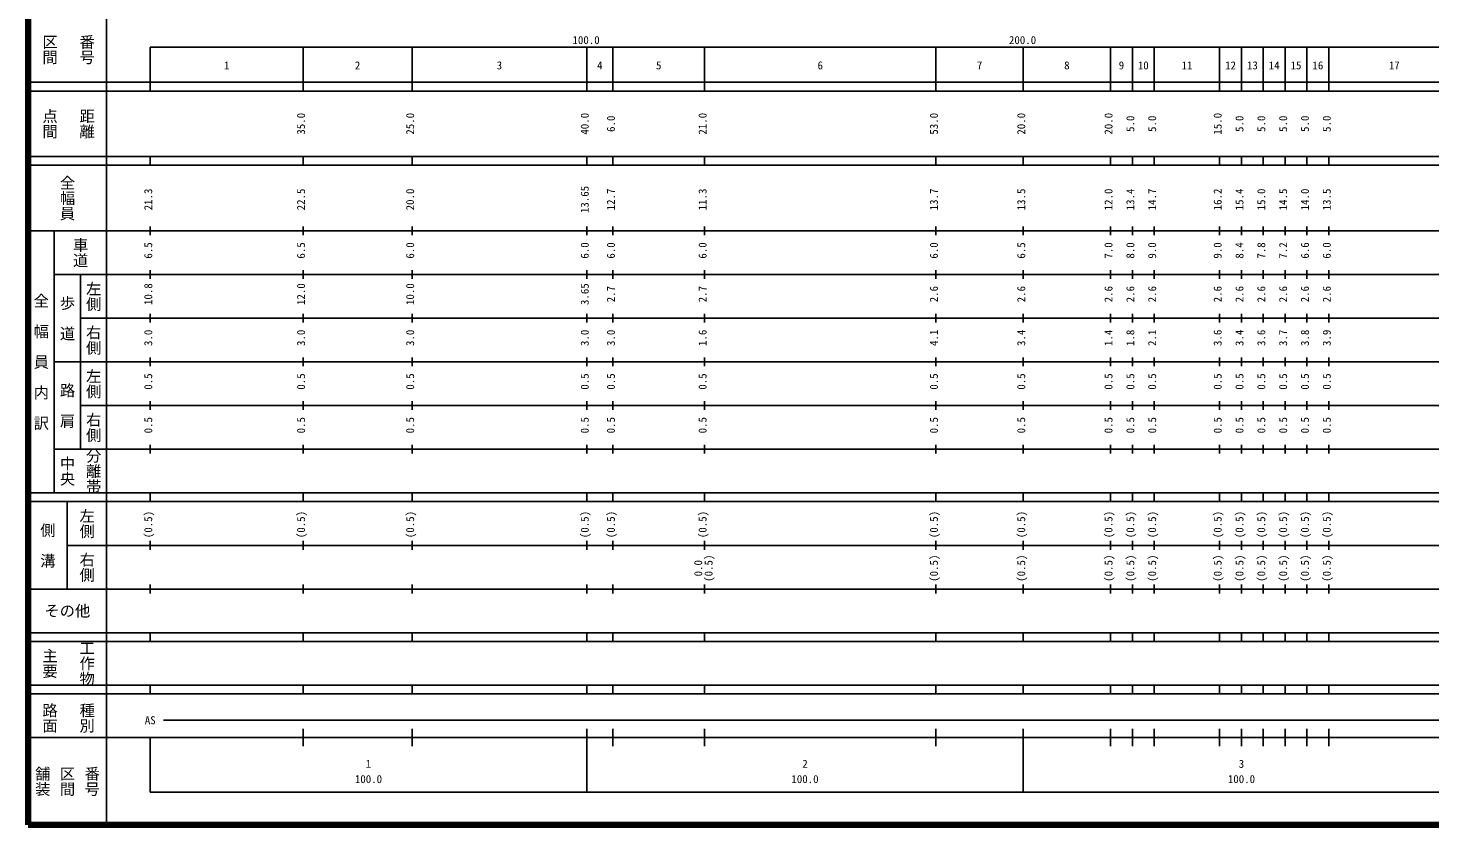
# Model space of a CAD drawing. Units: millimetres on the paper, enlarged 1000 times. Extents: x 40000 to 680000, y 20000 to 380000.
# Drawn here: x 40000 to 361182, y 20000 to 202409 of the extents above; entities that cross this region are included whole.
import ezdxf
from ezdxf.enums import TextEntityAlignment as Align

# ---------------------------------------------------------------- set-up
doc = ezdxf.new("R2010")
doc.units = ezdxf.units.MM
doc.header["$LTSCALE"] = 1000
doc.layers.add('M-TTL', color=2, linetype='Continuous', lineweight=140)
doc.layers.add('M-TTL-BAND', color=7, linetype='Continuous', lineweight=25)
doc.styles.add('@ＭＳ ゴシック', font='')
doc.styles.add('ＭＳ ゴシック', font='')
doc.styles.get('@ＭＳ ゴシック').set_extended_font_data('@MS Gothic')
doc.styles.get('ＭＳ ゴシック').set_extended_font_data('MS Gothic')

msp = doc.modelspace()

# ---------------------------------------------------------------- linework, layer by layer
at = {"layer": 'M-TTL'}
for p, q in [((40000, 380000), (40000, 20000)), ((40000, 20000), (680000, 20000))]:
    msp.add_line(p, q, dxfattribs=at)
at = {"layer": 'M-TTL-BAND'}
for p, q in [((58000, 370000), (58000, 20000)), ((68000, 198000), (579000, 198000)), ((68000, 198000), (68000, 188000)), ((103000, 188000), (103000, 198000)), ((128000, 188000), (128000, 198000)), ((168000, 188000), (168000, 198000)), ((174000, 188000), (174000, 198000)), ((195000, 188000), (195000, 198000)), ((248000, 188000), (248000, 198000)), ((268000, 188000), (268000, 198000)), ((288000, 188000), (288000, 198000)), ((293000, 188000), (293000, 198000)), ((298000, 188000), (298000, 198000)), ((313000, 188000), (313000, 198000)), ((318000, 188000), (318000, 198000)), ((323000, 188000), (323000, 198000)), ((328000, 188000), (328000, 198000)), ((333000, 188000), (333000, 198000)), ((338000, 188000), (338000, 198000)), ((40000, 190000), (579000, 190000)), ((40000, 188000), (579000, 188000)), ((40000, 173000), (579000, 173000)), ((40000, 171000), (579000, 171000)), ((68000, 171000), (68000, 173000)), ((103000, 171000), (103000, 173000)), ((128000, 171000), (128000, 173000)), ((168000, 171000), (168000, 173000)), ((174000, 171000), (174000, 173000)), ((195000, 171000), (195000, 173000)), ((248000, 171000), (248000, 173000)), ((268000, 171000), (268000, 173000)), ((288000, 171000), (288000, 173000)), ((293000, 171000), (293000, 173000)), ((298000, 171000), (298000, 173000)), ((313000, 171000), (313000, 173000)), ((318000, 171000), (318000, 173000)), ((323000, 171000), (323000, 173000)), ((328000, 171000), (328000, 173000)), ((333000, 171000), (333000, 173000)), ((338000, 171000), (338000, 173000)), ((40000, 156000), (579000, 156000)), ((46000, 96000), (46000, 156000)), ((68000, 155000), (68000, 157000)), ((103000, 155000), (103000, 157000)), ((128000, 155000), (128000, 157000)), ((168000, 155000), (168000, 157000)), ((174000, 155000), (174000, 157000)), ((195000, 155000), (195000, 157000)), ((248000, 155000), (248000, 157000)), ((268000, 155000), (268000, 157000)), ((288000, 155000), (288000, 157000)), ((293000, 155000), (293000, 157000)), ((298000, 155000), (298000, 157000)), ((313000, 155000), (313000, 157000)), ((318000, 155000), (318000, 157000)), ((323000, 155000), (323000, 157000)), ((328000, 155000), (328000, 157000)), ((333000, 155000), (333000, 157000)), ((338000, 155000), (338000, 157000)), ((46000, 146000), (579000, 146000)), ((52000, 146000), (52000, 106000)), ((68000, 145000), (68000, 147000)), ((103000, 145000), (103000, 147000)), ((128000, 145000), (128000, 147000)), ((168000, 145000), (168000, 147000)), ((174000, 145000), (174000, 147000)), ((195000, 145000), (195000, 147000)), ((248000, 145000), (248000, 147000)), ((268000, 145000), (268000, 147000)), ((288000, 145000), (288000, 147000)), ((293000, 145000), (293000, 147000)), ((298000, 145000), (298000, 147000)), ((313000, 145000), (313000, 147000)), ((318000, 145000), (318000, 147000)), ((323000, 145000), (323000, 147000)), ((328000, 145000), (328000, 147000)), ((333000, 145000), (333000, 147000)), ((338000, 145000), (338000, 147000)), ((52000, 136000), (579000, 136000)), ((68000, 135000), (68000, 137000)), ((103000, 135000), (103000, 137000)), ((128000, 135000), (128000, 137000)), ((168000, 135000), (168000, 137000)), ((174000, 135000), (174000, 137000)), ((195000, 135000), (195000, 137000)), ((248000, 135000), (248000, 137000)), ((268000, 135000), (268000, 137000)), ((288000, 135000), (288000, 137000)), ((293000, 135000), (293000, 137000)), ((298000, 135000), (298000, 137000)), ((313000, 135000), (313000, 137000)), ((318000, 135000), (318000, 137000)), ((323000, 135000), (323000, 137000)), ((328000, 135000), (328000, 137000)), ((333000, 135000), (333000, 137000)), ((338000, 135000), (338000, 137000)), ((46000, 126000), (579000, 126000)), ((68000, 125000), (68000, 127000)), ((103000, 125000), (103000, 127000)), ((128000, 125000), (128000, 127000)), ((168000, 125000), (168000, 127000)), ((174000, 125000), (174000, 127000)), ((195000, 125000), (195000, 127000)), ((248000, 125000), (248000, 127000)), ((268000, 125000), (268000, 127000)), ((288000, 125000), (288000, 127000)), ((293000, 125000), (293000, 127000)), ((298000, 125000), (298000, 127000)), ((313000, 125000), (313000, 127000)), ((318000, 125000), (318000, 127000)), ((323000, 125000), (323000, 127000)), ((328000, 125000), (328000, 127000)), ((333000, 125000), (333000, 127000)), ((338000, 125000), (338000, 127000)), ((52000, 116000), (579000, 116000)), ((68000, 115000), (68000, 117000)), ((103000, 115000), (103000, 117000)), ((128000, 115000), (128000, 117000)), ((168000, 115000), (168000, 117000)), ((174000, 115000), (174000, 117000)), ((195000, 115000), (195000, 117000)), ((248000, 115000), (248000, 117000)), ((268000, 115000), (268000, 117000)), ((288000, 115000), (288000, 117000)), ((293000, 115000), (293000, 117000)), ((298000, 115000), (298000, 117000)), ((313000, 115000), (313000, 117000)), ((318000, 115000), (318000, 117000)), ((323000, 115000), (323000, 117000)), ((328000, 115000), (328000, 117000)), ((333000, 115000), (333000, 117000)), ((338000, 115000), (338000, 117000)), ((46000, 106000), (579000, 106000)), ((68000, 105000), (68000, 107000)), ((103000, 105000), (103000, 107000)), ((128000, 105000), (128000, 107000)), ((168000, 105000), (168000, 107000)), ((174000, 105000), (174000, 107000)), ((195000, 105000), (195000, 107000)), ((248000, 105000), (248000, 107000)), ((268000, 105000), (268000, 107000)), ((288000, 105000), (288000, 107000)), ((293000, 105000), (293000, 107000)), ((298000, 105000), (298000, 107000)), ((313000, 105000), (313000, 107000)), ((318000, 105000), (318000, 107000)), ((323000, 105000), (323000, 107000)), ((328000, 105000), (328000, 107000)), ((333000, 105000), (333000, 107000)), ((338000, 105000), (338000, 107000)), ((40000, 96000), (579000, 96000)), ((40000, 94000), (579000, 94000)), ((49000, 94000), (49000, 74000)), ((68000, 94000), (68000, 96000)), ((103000, 94000), (103000, 96000)), ((128000, 94000), (128000, 96000)), ((168000, 94000), (168000, 96000)), ((174000, 94000), (174000, 96000)), ((195000, 94000), (195000, 96000)), ((248000, 94000), (248000, 96000)), ((268000, 94000), (268000, 96000)), ((288000, 94000), (288000, 96000)), ((293000, 94000), (293000, 96000)), ((298000, 94000), (298000, 96000)), ((313000, 94000), (313000, 96000)), ((318000, 94000), (318000, 96000)), ((323000, 94000), (323000, 96000)), ((328000, 94000), (328000, 96000)), ((333000, 94000), (333000, 96000)), ((338000, 94000), (338000, 96000)), ((49000, 84000), (579000, 84000)), ((68000, 83000), (68000, 85000)), ((103000, 83000), (103000, 85000)), ((128000, 83000), (128000, 85000)), ((168000, 83000), (168000, 85000)), ((174000, 83000), (174000, 85000)), ((195000, 83000), (195000, 85000)), ((248000, 83000), (248000, 85000)), ((268000, 83000), (268000, 85000)), ((288000, 83000), (288000, 85000)), ((293000, 83000), (293000, 85000)), ((298000, 83000), (298000, 85000)), ((313000, 83000), (313000, 85000)), ((318000, 83000), (318000, 85000)), ((323000, 83000), (323000, 85000)), ((328000, 83000), (328000, 85000)), ((333000, 83000), (333000, 85000)), ((338000, 83000), (338000, 85000)), ((40000, 74000), (579000, 74000)), ((68000, 73000), (68000, 75000)), ((103000, 73000), (103000, 75000)), ((128000, 73000), (128000, 75000)), ((168000, 73000), (168000, 75000)), ((174000, 73000), (174000, 75000)), ((195000, 73000), (195000, 75000)), ((248000, 73000), (248000, 75000)), ((268000, 73000), (268000, 75000)), ((288000, 73000), (288000, 75000)), ((293000, 73000), (293000, 75000)), ((298000, 73000), (298000, 75000)), ((313000, 73000), (313000, 75000)), ((318000, 73000), (318000, 75000)), ((323000, 73000), (323000, 75000)), ((328000, 73000), (328000, 75000)), ((333000, 73000), (333000, 75000)), ((338000, 73000), (338000, 75000)), ((40000, 64000), (579000, 64000)), ((40000, 62000), (579000, 62000)), ((68000, 62000), (68000, 64000)), ((103000, 62000), (103000, 64000)), ((128000, 62000), (128000, 64000)), ((168000, 62000), (168000, 64000)), ((174000, 62000), (174000, 64000)), ((195000, 62000), (195000, 64000)), ((248000, 62000), (248000, 64000)), ((268000, 62000), (268000, 64000)), ((288000, 62000), (288000, 64000)), ((293000, 62000), (293000, 64000)), ((298000, 62000), (298000, 64000)), ((313000, 62000), (313000, 64000)), ((318000, 62000), (318000, 64000)), ((323000, 62000), (323000, 64000)), ((328000, 62000), (328000, 64000)), ((333000, 62000), (333000, 64000)), ((338000, 62000), (338000, 64000)), ((40000, 52000), (579000, 52000)), ((68000, 50000), (68000, 52000)), ((103000, 50000), (103000, 52000)), ((128000, 50000), (128000, 52000)), ((168000, 50000), (168000, 52000)), ((174000, 50000), (174000, 52000)), ((195000, 50000), (195000, 52000)), ((248000, 50000), (248000, 52000)), ((268000, 50000), (268000, 52000)), ((288000, 50000), (288000, 52000)), ((293000, 50000), (293000, 52000)), ((298000, 50000), (298000, 52000)), ((313000, 50000), (313000, 52000)), ((318000, 50000), (318000, 52000)), ((323000, 50000), (323000, 52000)), ((328000, 50000), (328000, 52000)), ((333000, 50000), (333000, 52000)), ((338000, 50000), (338000, 52000)), ((40000, 50000), (579000, 50000)), ((71000, 44000), (565000, 44000)), ((103000, 38000), (103000, 42000)), ((128000, 38000), (128000, 42000)), ((168000, 27500), (168000, 42000)), ((174000, 38000), (174000, 42000)), ((195000, 38000), (195000, 42000)), ((248000, 38000), (248000, 42000)), ((268000, 27500), (268000, 42000)), ((288000, 38000), (288000, 42000)), ((293000, 38000), (293000, 42000)), ((298000, 38000), (298000, 42000)), ((313000, 38000), (313000, 42000)), ((318000, 38000), (318000, 42000)), ((323000, 38000), (323000, 42000)), ((328000, 38000), (328000, 42000)), ((333000, 38000), (333000, 42000)), ((338000, 38000), (338000, 42000)), ((40000, 40000), (579000, 40000)), ((68000, 40000), (68000, 27500)), ((68000, 27500), (579000, 27500))]:
    msp.add_line(p, q, dxfattribs=at)

# ---------------------------------------------------------------- texts
at = {"layer": 'M-TTL-BAND', "style": '@ＭＳ ゴシック'}
for s, p in [('区間', (45000, 197500)), ('番号', (53500, 197500)), ('点間', (45000, 180500)), ('距離', (53500, 180500)), ('全幅員', (49000, 163500)), ('車道', (52000, 151000)), ('全\u3000幅\u3000員\u3000内\u3000訳', (43000, 126000)), ('左側', (55000, 141000)), ('歩\u3000道', (49000, 136000)), ('右側', (55000, 131000)), ('左側', (55000, 121000)), ('路\u3000肩', (49000, 116000)), ('右側', (55000, 111000)), ('分離帯', (55000, 101000)), ('中央', (49000, 101000)), ('左側', (53500, 89000)), ('側\u3000溝', (44500, 84000)), ('右側', (53500, 79000)), ('工作物', (53500, 57000)), ('主要', (45000, 57000)), ('路面', (45000, 44500)), ('種別', (53500, 44500)), ('舗装', (43333, 30000)), ('区間', (49000, 30000)), ('番号', (54667, 30000))]:
    msp.add_text(s, height=2566, rotation=270, dxfattribs=at).set_placement(p, align=Align.MIDDLE_CENTER)
at = {"layer": 'M-TTL-BAND', "style": 'ＭＳ ゴシック'}
for s, p in [('100.0', (167844, 198195)), ('200.0', (267844, 198195)), ('1', (85500, 192405)), ('2', (115500, 192405)), ('3', (148000, 192405)), ('4', (171000, 192405)), ('5', (184500, 192405)), ('6', (221500, 192405)), ('7', (258000, 192405)), ('8', (278000, 192405)), ('9', (290500, 192405)), ('10', (295500, 192405)), ('11', (305500, 192405)), ('12', (315500, 192405)), ('13', (320500, 192405)), ('14', (325500, 192405)), ('15', (330500, 192405)), ('16', (335500, 192405)), ('17', (353000, 192405)), ('AS', (68000, 42500)), ('1', (118000, 32523)), ('2', (218000, 32523)), ('3', (318000, 32523)), ('100.0', (118000, 29033)), ('100.0', (218000, 29033)), ('100.0', (318000, 29033))]:
    msp.add_text(s, height=1833, dxfattribs=at).set_placement(p, align=Align.BOTTOM_CENTER)
for s, p in [('35.0', (104000, 180500)), ('25.0', (129000, 180500)), ('40.0', (169000, 180500)), ('6.0', (175000, 180500)), ('21.0', (196000, 180500)), ('53.0', (249000, 180500)), ('20.0', (269000, 180500)), ('20.0', (289000, 180500)), ('5.0', (294000, 180500)), ('5.0', (299000, 180500)), ('15.0', (314000, 180500)), ('5.0', (319000, 180500)), ('5.0', (324000, 180500)), ('5.0', (329000, 180500)), ('5.0', (334000, 180500)), ('5.0', (339000, 180500)), ('21.3', (69000, 163174)), ('22.5', (104000, 163174)), ('20.0', (129000, 163174)), ('13.65', (169000, 163174)), ('12.7', (175000, 163174)), ('11.3', (196000, 163174)), ('13.7', (249000, 163174)), ('13.5', (269000, 163174)), ('12.0', (289000, 163174)), ('13.4', (294000, 163174)), ('14.7', (299000, 163174)), ('16.2', (314000, 163174)), ('15.4', (319000, 163174)), ('15.0', (324000, 163174)), ('14.5', (329000, 163174)), ('14.0', (334000, 163174)), ('13.5', (339000, 163174)), ('6.5', (69000, 151500)), ('6.5', (104000, 151500)), ('6.0', (129000, 151500)), ('6.0', (169000, 151500)), ('6.0', (175000, 151500)), ('6.0', (196000, 151500)), ('6.0', (249000, 151500)), ('6.5', (269000, 151500)), ('7.0', (289000, 151500)), ('8.0', (294000, 151500)), ('9.0', (299000, 151500)), ('9.0', (314000, 151500)), ('8.4', (319000, 151500)), ('7.8', (324000, 151500)), ('7.2', (329000, 151500)), ('6.6', (334000, 151500)), ('6.0', (339000, 151500)), ('10.8', (69000, 141500)), ('12.0', (104000, 141500)), ('10.0', (129000, 141500)), ('3.65', (169000, 141500)), ('2.7', (175000, 141500)), ('2.7', (196000, 141500)), ('2.6', (249000, 141500)), ('2.6', (269000, 141500)), ('2.6', (289000, 141500)), ('2.6', (294000, 141500)), ('2.6', (299000, 141500)), ('2.6', (314000, 141500)), ('2.6', (319000, 141500)), ('2.6', (324000, 141500)), ('2.6', (329000, 141500)), ('2.6', (334000, 141500)), ('2.6', (339000, 141500)), ('3.0', (69000, 131500)), ('3.0', (104000, 131500)), ('3.0', (129000, 131500)), ('3.0', (169000, 131500)), ('3.0', (175000, 131500)), ('1.6', (196000, 131500)), ('4.1', (249000, 131500)), ('3.4', (269000, 131500)), ('1.4', (289000, 131500)), ('1.8', (294000, 131500)), ('2.1', (299000, 131500)), ('3.6', (314000, 131500)), ('3.4', (319000, 131500)), ('3.6', (324000, 131500)), ('3.7', (329000, 131500)), ('3.8', (334000, 131500)), ('3.9', (339000, 131500)), ('0.5', (69000, 121500)), ('0.5', (104000, 121500)), ('0.5', (129000, 121500)), ('0.5', (169000, 121500)), ('0.5', (175000, 121500)), ('0.5', (196000, 121500)), ('0.5', (249000, 121500)), ('0.5', (269000, 121500)), ('0.5', (289000, 121500)), ('0.5', (294000, 121500)), ('0.5', (299000, 121500)), ('0.5', (314000, 121500)), ('0.5', (319000, 121500)), ('0.5', (324000, 121500)), ('0.5', (329000, 121500)), ('0.5', (334000, 121500)), ('0.5', (339000, 121500)), ('0.5', (69000, 111500)), ('0.5', (104000, 111500)), ('0.5', (129000, 111500)), ('0.5', (169000, 111500)), ('0.5', (175000, 111500)), ('0.5', (196000, 111500)), ('0.5', (249000, 111500)), ('0.5', (269000, 111500)), ('0.5', (289000, 111500)), ('0.5', (294000, 111500)), ('0.5', (299000, 111500)), ('0.5', (314000, 111500)), ('0.5', (319000, 111500)), ('0.5', (324000, 111500)), ('0.5', (329000, 111500)), ('0.5', (334000, 111500)), ('0.5', (339000, 111500)), ('(0.5)', (69000, 88764)), ('(0.5)', (104000, 88764)), ('(0.5)', (129000, 88764)), ('(0.5)', (169000, 88764)), ('(0.5)', (175000, 88764)), ('(0.5)', (196000, 88764)), ('(0.5)', (249000, 88764)), ('(0.5)', (269000, 88764)), ('(0.5)', (289000, 88764)), ('(0.5)', (294000, 88764)), ('(0.5)', (299000, 88764)), ('(0.5)', (314000, 88764)), ('(0.5)', (319000, 88764)), ('(0.5)', (324000, 88764)), ('(0.5)', (329000, 88764)), ('(0.5)', (334000, 88764)), ('(0.5)', (339000, 88764)), ('0.0', (195000, 78764)), ('(0.5)', (197370, 78764)), ('(0.5)', (249000, 78764)), ('(0.5)', (269000, 78764)), ('(0.5)', (289000, 78764)), ('(0.5)', (294000, 78764)), ('(0.5)', (299000, 78764)), ('(0.5)', (314000, 78764)), ('(0.5)', (319000, 78764)), ('(0.5)', (324000, 78764)), ('(0.5)', (329000, 78764)), ('(0.5)', (334000, 78764)), ('(0.5)', (339000, 78764))]:
    msp.add_text(s, height=1833, rotation=90, dxfattribs=at).set_placement(p, align=Align.BOTTOM_CENTER)
msp.add_text('その他', height=2566, dxfattribs=at).set_placement((49000, 69000), align=Align.MIDDLE_CENTER)

doc.saveas('drawing.dxf')
